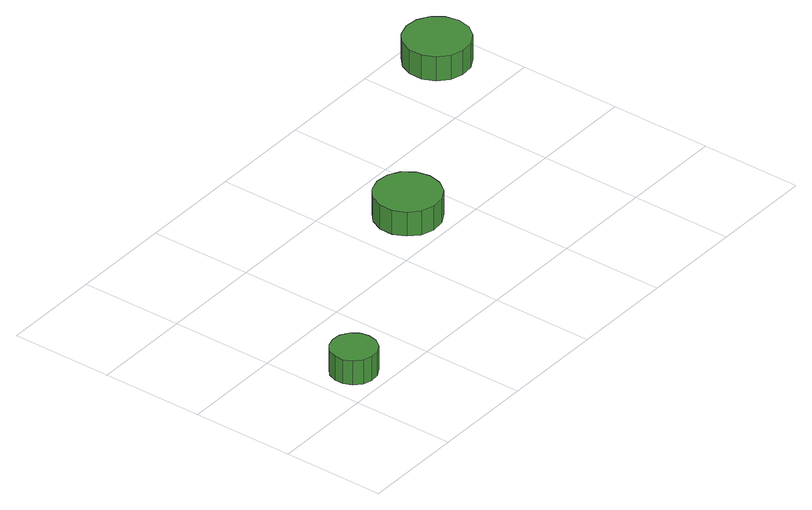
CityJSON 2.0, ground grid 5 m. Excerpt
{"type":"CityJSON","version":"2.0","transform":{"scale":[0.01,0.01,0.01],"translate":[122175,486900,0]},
"CityObjects":{
"tree1":{"type":"SolitaryVegetationObject","attributes":{"function":"something"},"geometry":[{"type":"MultiSurface","lod":"1","boundaries":[[[0,1,2,3,4,5,6,7,8,9,10,11,12,13,14]],[[15,16,17,18,19,20,21,22,23,24,25,26,27,28,29]],[[0,29,28,1]],[[1,28,27,2]],[[2,27,26,3]],[[3,26,25,4]],[[4,25,24,5]],[[5,24,23,6]],[[6,23,22,7]],[[7,22,21,8]],[[8,21,20,9]],[[9,20,19,10]],[[10,19,18,11]],[[11,18,17,12]],[[12,17,16,13]],[[13,16,15,14]],[[14,15,29,0]]]}]},
"tree2":{"type":"SolitaryVegetationObject","attributes":{"function":"something"},"geometry":[{"type":"MultiSurface","lod":"1","boundaries":[[[30,31,32,33,34,35,36,37,38,39,40,41,42,43,44]],[[45,46,47,48,49,50,51,52,53,54,55,56,57,58,59]],[[30,59,58,31]],[[31,58,57,32]],[[32,57,56,33]],[[33,56,55,34]],[[34,55,54,35]],[[35,54,53,36]],[[36,53,52,37]],[[37,52,51,38]],[[38,51,50,39]],[[39,50,49,40]],[[40,49,48,41]],[[41,48,47,42]],[[42,47,46,43]],[[43,46,45,44]],[[44,45,59,30]]]}]},
"tree3":{"type":"SolitaryVegetationObject","attributes":{"function":"something"},"geometry":[{"type":"MultiSurface","lod":"1","boundaries":[[[60,61,62,63,64,65,66,67,68,69,70,71,72,73,74]],[[75,76,77,78,79,80,81,82,83,84,85,86,87,88,89]],[[60,89,88,61]],[[61,88,87,62]],[[62,87,86,63]],[[63,86,85,64]],[[64,85,84,65]],[[65,84,83,66]],[[66,83,82,67]],[[67,82,81,68]],[[68,81,80,69]],[[69,80,79,70]],[[70,79,78,71]],[[71,78,77,72]],[[72,77,76,73]],[[73,76,75,74]],[[74,75,89,60]]]}]}
},
"vertices":[
[298,165,187],[289,210,187],[262,247,187],[222,270,187],[177,274,187],[133,260,187],[99,230,187],[81,188,187],[81,142,187],[99,100,187],[133,70,187],[177,56,187],[222,60,187],[262,83,187],[289,120,187],[289,120,60],[262,83,60],[222,60,60],[177,56,60],[133,70,60],[99,100,60],[81,142,60],[81,188,60],[99,230,60],[133,260,60],[177,274,60],[222,270,60],[262,247,60],[289,210,60],[298,165,60],
[1433,703,192],[1419,767,192],[1381,821,192],[1324,853,192],[1258,860,192],[1195,840,192],[1147,796,192],[1120,736,192],[1120,670,192],[1147,610,192],[1195,566,192],[1258,545,192],[1324,552,192],[1381,585,192],[1419,639,192],[1419,639,65],[1381,585,65],[1324,552,65],[1258,545,65],[1195,566,65],[1147,610,65],[1120,670,65],[1120,736,65],[1147,796,65],[1195,840,65],[1258,860,65],[1324,853,65],[1381,821,65],[1419,767,65],[1433,703,65],
[2459,1330,194],[2445,1395,194],[2406,1448,194],[2349,1481,194],[2284,1488,194],[2221,1467,194],[2172,1423,194],[2146,1363,194],[2146,1297,194],[2172,1237,194],[2221,1193,194],[2284,1173,194],[2349,1180,194],[2406,1213,194],[2445,1266,194],[2445,1266,67],[2406,1213,67],[2349,1180,67],[2284,1173,67],[2221,1193,67],[2172,1237,67],[2146,1297,67],[2146,1363,67],[2172,1423,67],[2221,1467,67],[2284,1488,67],[2349,1481,67],[2406,1448,67],[2445,1395,67],[2459,1330,67]
]}
